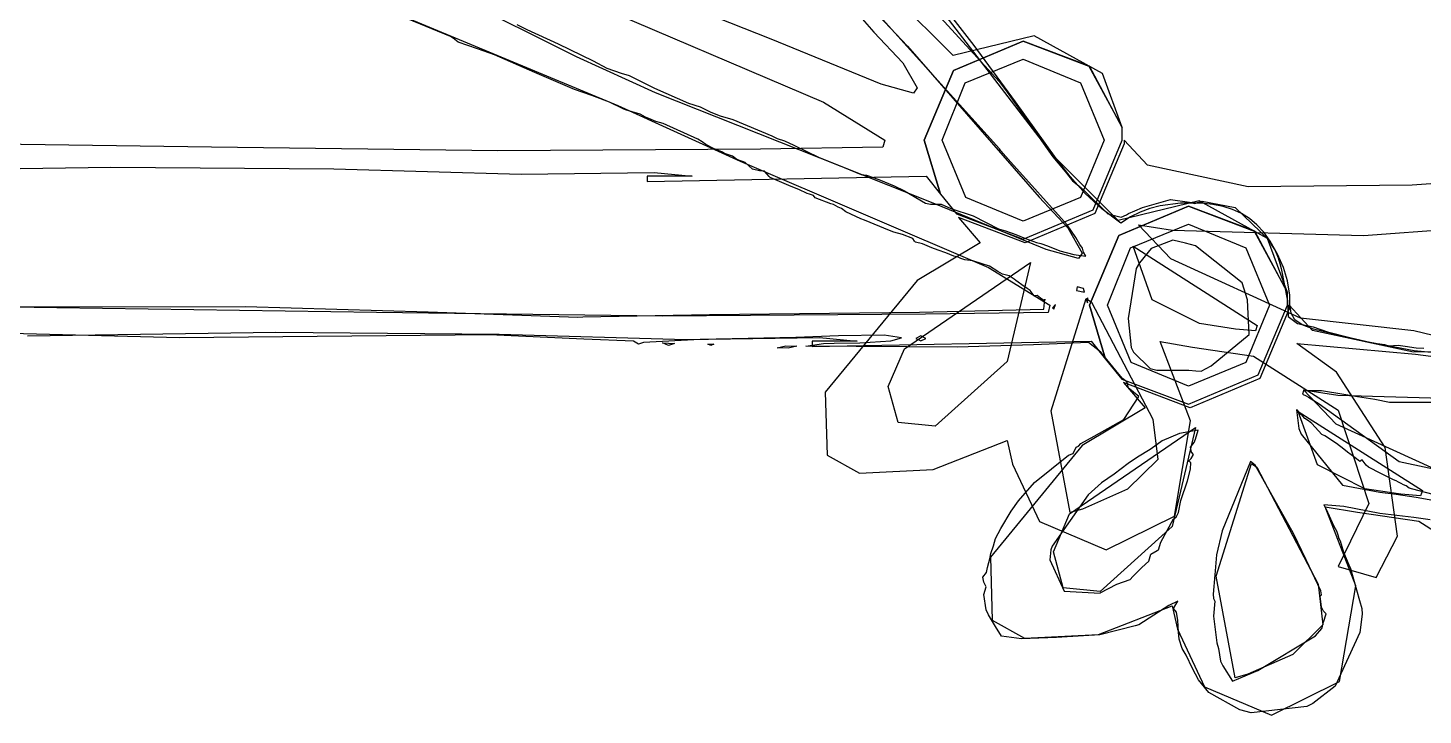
# Model space of a CAD drawing. Extents: x 0 to 208, y 1 to 205.
# Drawn here: x 11.38 to 17.34, y 19.58 to 22.52 of the extents above; entities that cross this region are included whole.
import ezdxf

# ---------------------------------------------------------------- set-up
doc = ezdxf.new("R2010")
doc.units = 0

msp = doc.modelspace()

# ---------------------------------------------------------------- linework, layer by layer
at = {"layer": 'Edge.Cuts'}
for p, q in [((15.4182, 22.4434), (15.2339, 22.6809)), ((15.5952, 22.2031), (15.4182, 22.4434)), ((15.7688, 21.9612), (15.5952, 22.2031)), ((15.8282, 21.8834), (15.7688, 21.9612)), ((15.8927, 21.8114), (15.8282, 21.8834)), ((15.9643, 21.7451), (15.8927, 21.8114)), ((16.2125, 21.7586), (16.1696, 21.7472)), ((16.3004, 21.77), (16.2125, 21.7586)), ((16.3911, 21.7691), (16.3004, 21.77)), ((16.4384, 21.7644), (16.3911, 21.7691)), ((16.4822, 21.7558), (16.4384, 21.7644)), ((16.5227, 21.7431), (16.4822, 21.7558)), ((16.0454, 21.6846), (15.9643, 21.7451)), ((16.0861, 21.7106), (16.0454, 21.6846)), ((16.1275, 21.7313), (16.0861, 21.7106)), ((16.1696, 21.7472), (16.1275, 21.7313)), ((16.5602, 21.7259), (16.5227, 21.7431)), ((16.5948, 21.7041), (16.5602, 21.7259)), ((16.6267, 21.6773), (16.5948, 21.7041)), ((16.6561, 21.6453), (16.6267, 21.6773)), ((16.6832, 21.6078), (16.6561, 21.6453)), ((16.7147, 21.5512), (16.6832, 21.6078)), ((16.7398, 21.4954), (16.7147, 21.5512)), ((16.7577, 21.4381), (16.7398, 21.4954)), ((16.7677, 21.3772), (16.7577, 21.4381)), ((16.7677, 21.3388), (16.7677, 21.3772)), ((16.7725, 21.2994), (16.7677, 21.3388)), ((16.7677, 21.3388), (16.7677, 21.3388)), ((16.7888, 21.2706), (16.7725, 21.2994)), ((16.8196, 21.2492), (16.7888, 21.2706)), ((16.8676, 21.2313), (16.8196, 21.2492)), ((17.0798, 21.1794), (16.8676, 21.2313)), ((17.2979, 21.139), (17.0798, 21.1794)), ((17.3869, 21.1299), (17.2979, 21.139))]:
    msp.add_line(p, q, dxfattribs=at)
at = {"layer": 'Layer 1'}
for p, q in [((14.428807, 23.146443), (14.99014, 22.500526)), ((13.713624, 22.654308), (14.774774, 22.200628)), ((15.328406, 22.400549), (15.051584, 22.677371)), ((14.551839, 22.469768), (14.1443, 22.6313)), ((14.99014, 22.500526), (15.113172, 22.369805)), ((15.674433, 22.485133), (15.328406, 22.400549)), ((15.966634, 22.323654), (15.674433, 22.485133)), ((15.020898, 22.277531), (14.551839, 22.469768)), ((15.330329, 22.337111), (15.628297, 22.462065)), ((15.628311, 22.462091), (15.330343, 22.337137)), ((15.628297, 22.462065), (15.908963, 22.355373)), ((15.911861, 22.355399), (15.628311, 22.462091)), ((15.113172, 22.369805), (15.174688, 22.262152)), ((15.380325, 22.284271), (15.628311, 22.385196)), ((15.628311, 22.385196), (15.873413, 22.284271)), ((15.628311, 22.385196), (15.628311, 22.385196)), ((15.908963, 22.355373), (16.051219, 22.092969)), ((16.051233, 22.092995), (15.911861, 22.355399)), ((15.205375, 22.039143), (15.330329, 22.337111)), ((15.330343, 22.337137), (15.205389, 22.039169)), ((16.051219, 22.092969), (15.966634, 22.323654)), ((15.159309, 22.239084), (15.020898, 22.277531)), ((15.174688, 22.262152), (15.159309, 22.239084)), ((15.282284, 22.039169), (15.380325, 22.284271)), ((15.873413, 22.284271), (15.974338, 22.039169)), ((14.774774, 22.200628), (15.036217, 22.039148)), ((16.051233, 22.054547), (16.051233, 22.092995)), ((16.051233, 22.039169), (16.051233, 22.054547)), ((12.16034, 22.008387), (10.59937, 22.031456)), ((13.38297, 21.993009), (12.16034, 22.008387)), ((14.50564, 22.000699), (13.38297, 21.993009)), ((15.028526, 22.00839), (14.50564, 22.000699)), ((15.036217, 22.039148), (15.028526, 22.00839)), ((15.27458, 21.808458), (15.205375, 22.039143)), ((15.205389, 22.039169), (15.274594, 21.808484)), ((15.383209, 21.794067), (15.282284, 22.039169)), ((15.974338, 22.039169), (15.873413, 21.794067)), ((15.926279, 21.741201), (16.051233, 22.039169)), ((16.058904, 22.023797), (15.93395, 21.72583)), ((16.158868, 21.931523), (16.058904, 22.039176)), ((16.058904, 22.039176), (16.058904, 22.039176)), ((16.058904, 22.039176), (16.058904, 22.023797)), ((10.668575, 21.908422), (11.729725, 21.9238)), ((11.729725, 21.9238), (12.683222, 21.916109)), ((12.683222, 21.916109), (13.482929, 21.893041)), ((13.482929, 21.893041), (14.051951, 21.900731)), ((14.213431, 21.885353), (14.021194, 21.885353)), ((14.021194, 21.885353), (14.021194, 21.862284)), ((14.021194, 21.862284), (15.213064, 21.885353)), ((14.051951, 21.900731), (14.213431, 21.885353)), ((15.213064, 21.885353), (15.27458, 21.808458)), ((16.58948, 21.839249), (16.158868, 21.931523)), ((17.973589, 21.893076), (17.289224, 21.846939)), ((17.289224, 21.846939), (16.58948, 21.839249)), ((15.274594, 21.808484), (15.3438, 21.723899)), ((15.628311, 21.693142), (15.383209, 21.794067)), ((15.873413, 21.794067), (15.628311, 21.693142)), ((15.3438, 21.7239), (15.628311, 21.616247)), ((15.3438, 21.723899), (15.3438, 21.7239)), ((15.635982, 21.600875), (15.351471, 21.708528)), ((15.351471, 21.708528), (15.443746, 21.600875)), ((15.628311, 21.616247), (15.926279, 21.741201)), ((15.93395, 21.72583), (15.635982, 21.600875)), ((17.081606, 21.631634), (18.142756, 21.708528)), ((16.258831, 21.53167), (16.12042, 21.677771)), ((16.12042, 21.677771), (16.26652, 21.654702)), ((16.26652, 21.654702), (17.081606, 21.631634)), ((15.443746, 21.600875), (15.174614, 21.439395)), ((16.179058, 21.356739), (16.097357, 21.585501)), ((16.097357, 21.585501), (16.627932, 21.247163)), ((16.812474, 21.277917), (16.258831, 21.53167)), ((15.120791, 21.147199), (15.659056, 21.516295)), ((15.659056, 21.516295), (15.559093, 21.093373)), ((15.174614, 21.439395), (14.78245, 20.962647)), ((15.747486, 20.881912), (15.897431, 21.362506)), ((15.897431, 21.362506), (15.9205, 21.347127)), ((15.9205, 21.347127), (16.181943, 20.84731)), ((16.381868, 21.254853), (16.179058, 21.356739)), ((16.535658, 21.231784), (16.381868, 21.254853)), ((16.620242, 21.224094), (16.535658, 21.231784)), ((16.627933, 21.247163), (16.620242, 21.224094)), ((16.627932, 21.247163), (16.627933, 21.247163)), ((17.296912, 21.224091), (16.812474, 21.277917)), ((17.95821, 21.063573), (17.296912, 21.224091)), ((16.343418, 20.839616), (16.212697, 21.177954)), ((16.212697, 21.177954), (16.351108, 21.154885)), ((16.966268, 21.047232), (16.797099, 21.170264)), ((16.797099, 21.170264), (17.304606, 21.124126)), ((15.051586, 20.98572), (15.120791, 21.147199)), ((16.351108, 21.154885), (16.612551, 21.116438)), ((16.612551, 21.116438), (16.973957, 20.885753)), ((17.304606, 21.124126), (17.596807, 21.085679)), ((15.559093, 21.093373), (15.251513, 20.816551)), ((15.559093, 21.093373), (15.559093, 21.093373)), ((17.174845, 20.726195), (16.966268, 21.047232)), ((15.093879, 20.83193), (15.051586, 20.98572)), ((14.78245, 20.962647), (14.79014, 20.693515)), ((15.828226, 20.447456), (15.747486, 20.881912)), ((16.973957, 20.885753), (17.104678, 20.485899)), ((15.251513, 20.816551), (15.093879, 20.83193)), ((16.181943, 20.84731), (16.203089, 20.674297)), ((16.274213, 20.432073), (16.343418, 20.839616)), ((15.243821, 20.631999), (15.55909, 20.755031)), ((15.55909, 20.755031), (15.582159, 20.655067)), ((14.79014, 20.693515), (14.928551, 20.61662)), ((17.227711, 20.347488), (17.174845, 20.726195)), ((14.928551, 20.61662), (15.243821, 20.631999)), ((15.582159, 20.655067), (15.697501, 20.409004)), ((16.203089, 20.674297), (16.07429, 20.54742)), ((16.074289, 20.547419), (15.882052, 20.462834)), ((16.07429, 20.54742), (16.074289, 20.547419)), ((15.882052, 20.462834), (15.828226, 20.447456)), ((17.104678, 20.485899), (16.973957, 20.216767)), ((15.697501, 20.409004), (15.982974, 20.287894)), ((15.982974, 20.287894), (16.274213, 20.432073)), ((17.135437, 20.17063), (17.227711, 20.347488)), ((16.973957, 20.216767), (17.135437, 20.17063))]:
    msp.add_line(p, q, dxfattribs=at)
at = {"layer": 'test'}
for p, q in [((14.471241, 23.443077), (15.526181, 22.288737)), ((14.703754, 22.894545), (15.134366, 22.440865)), ((15.757184, 21.971871), (15.026682, 22.925368)), ((13.7195, 22.3948), (13.0889, 22.71)), ((13.181176, 22.482331), (12.893324, 22.600325)), ((12.896704, 22.602414), (13.896338, 22.187182)), ((15.526403, 22.001881), (14.961294, 22.628946)), ((13.464445, 22.532756), (13.507187, 22.511654)), ((13.19312, 22.47422), (13.181176, 22.482331)), ((13.213973, 22.458114), (13.19312, 22.47422)), ((13.507187, 22.511654), (13.641497, 22.45071)), ((13.296333, 22.429386), (13.213973, 22.458114)), ((13.368761, 22.403788), (13.296333, 22.429386)), ((13.641497, 22.45071), (13.791096, 22.378422)), ((15.134366, 22.440865), (15.695699, 21.794948)), ((13.541608, 22.328283), (13.368761, 22.403788)), ((14.0578, 22.241), (13.7195, 22.3948)), ((13.791096, 22.378422), (13.849868, 22.346471)), ((13.711167, 22.255452), (13.541608, 22.328283)), ((13.849868, 22.346471), (13.91068, 22.325259)), ((13.91068, 22.325259), (13.945358, 22.31489)), ((13.945358, 22.31489), (14.052347, 22.260355)), ((13.785244, 22.229138), (13.711167, 22.255452)), ((14.052347, 22.260355), (14.197506, 22.197025)), ((14.8498, 21.9257), (14.0578, 22.241)), ((15.526181, 22.288737), (15.559413, 22.243333)), ((15.559413, 22.243333), (15.636101, 22.135494)), ((13.860044, 22.201692), (13.785244, 22.229138)), ((13.919538, 22.173097), (13.860044, 22.201692)), ((13.896338, 22.187182), (14.419224, 21.948808)), ((13.92864, 22.168544), (13.919538, 22.173097)), ((14.197506, 22.197025), (14.247522, 22.180893)), ((14.247522, 22.180893), (14.293895, 22.158163)), ((13.95758, 22.159663), (13.92864, 22.168544)), ((13.99121, 22.150477), (13.95758, 22.159663)), ((14.005002, 22.143305), (13.99121, 22.150477)), ((14.014767, 22.136879), (14.005002, 22.143305)), ((14.028285, 22.131692), (14.014767, 22.136879)), ((14.058582, 22.118783), (14.028285, 22.131692)), ((14.090482, 22.110342), (14.058582, 22.118783)), ((14.293895, 22.158163), (14.333057, 22.142827)), ((14.333057, 22.142827), (14.387848, 22.127519)), ((14.387848, 22.127519), (14.553832, 22.057339)), ((15.636101, 22.135494), (15.713341, 22.026196)), ((14.237406, 22.043812), (14.090482, 22.110342)), ((14.553832, 22.057339), (14.576506, 22.046663)), ((14.257241, 22.031538), (14.237406, 22.043812)), ((14.272879, 22.020339), (14.257241, 22.031538)), ((14.304641, 22.003429), (14.272879, 22.020339)), ((14.342986, 21.986876), (14.304641, 22.003429)), ((14.576506, 22.046663), (14.608587, 22.035986)), ((14.608587, 22.035986), (14.648161, 22.017286)), ((14.648161, 22.017286), (14.753233, 21.966914)), ((15.531839, 21.993192), (15.526403, 22.001881)), ((15.713341, 22.026196), (15.755099, 21.967494)), ((14.352226, 21.982358), (14.342986, 21.986876)), ((14.385814, 21.970716), (14.352226, 21.982358)), ((14.404102, 21.956126), (14.385814, 21.970716)), ((14.428429, 21.947049), (14.404102, 21.956126)), ((14.419224, 21.948808), (15.480374, 21.495128)), ((14.439986, 21.943299), (14.428429, 21.947049)), ((14.471031, 21.914588), (14.439986, 21.943299)), ((14.753233, 21.966914), (14.863246, 21.922773)), ((15.575536, 21.945385), (15.531839, 21.993192)), ((15.815227, 21.676693), (15.575536, 21.945385)), ((15.755099, 21.967494), (15.806952, 21.904806)), ((16.034006, 21.695049), (15.757184, 21.971871)), ((14.501949, 21.907555), (14.471031, 21.914588)), ((14.522253, 21.906172), (14.501949, 21.907555)), ((14.542663, 21.883058), (14.522253, 21.906172)), ((14.547051, 21.879115), (14.542663, 21.883058)), ((14.636983, 21.8403), (14.547051, 21.879115)), ((15.257398, 21.76419), (14.8498, 21.9257)), ((14.863246, 21.922773), (14.935842, 21.892573)), ((14.935842, 21.892573), (14.958984, 21.888712)), ((14.958984, 21.888712), (15.01086, 21.871471)), ((15.806952, 21.904806), (15.838044, 21.864523)), ((14.66904, 21.827476), (14.636983, 21.8403)), ((14.705019, 21.811615), (14.66904, 21.827476)), ((15.01086, 21.871471), (15.07666, 21.843364)), ((15.07666, 21.843364), (15.120861, 21.822263)), ((15.120861, 21.822263), (15.210051, 21.769634)), ((15.838044, 21.864523), (15.865377, 21.843422)), ((15.865377, 21.843422), (15.886038, 21.825961)), ((15.886038, 21.825961), (15.989494, 21.724025)), ((14.715086, 21.807427), (14.705019, 21.811615)), ((14.731658, 21.801966), (14.715086, 21.807427)), ((14.739685, 21.791899), (14.731658, 21.801966)), ((14.80647, 21.766993), (14.739685, 21.791899)), ((14.81714, 21.763434), (14.80647, 21.766993)), ((14.827817, 21.758083), (14.81714, 21.763434)), ((14.837582, 21.752182), (14.827817, 21.758083)), ((15.210051, 21.769634), (15.23198, 21.766075)), ((15.23198, 21.766075), (15.27697, 21.766034)), ((15.726457, 21.571953), (15.257398, 21.76419)), ((15.27697, 21.766034), (15.319162, 21.747416)), ((15.695699, 21.794948), (15.818731, 21.664227)), ((16.380033, 21.779633), (16.034006, 21.695049)), ((16.035929, 21.631611), (16.333897, 21.756565)), ((16.333911, 21.756491), (16.035943, 21.631537)), ((16.138274, 21.751629), (16.257593, 21.785029)), ((16.257593, 21.785029), (16.33827, 21.774355)), ((16.333897, 21.756565), (16.614563, 21.649873)), ((16.617461, 21.649799), (16.333911, 21.756491)), ((16.33827, 21.774355), (16.361633, 21.7687)), ((16.361633, 21.7687), (16.377603, 21.773941)), ((16.377603, 21.773941), (16.393106, 21.778405)), ((16.672234, 21.618154), (16.380033, 21.779633)), ((16.393106, 21.778405), (16.534287, 21.751484)), ((14.851128, 21.746884), (14.837582, 21.752182)), ((14.870743, 21.732816), (14.851128, 21.746884)), ((14.934662, 21.702803), (14.870743, 21.732816)), ((14.949777, 21.697506), (14.934662, 21.702803)), ((15.056347, 21.652245), (14.949777, 21.697506)), ((15.319162, 21.747416), (15.414922, 21.715414)), ((15.414922, 21.715414), (15.52219, 21.660093)), ((15.989494, 21.724025), (16.046804, 21.71045)), ((16.046804, 21.71045), (16.068896, 21.7198)), ((16.068896, 21.7198), (16.078384, 21.725261)), ((16.078384, 21.725261), (16.105444, 21.736569)), ((16.105444, 21.736569), (16.138274, 21.751629)), ((16.534287, 21.751484), (16.676748, 21.613122)), ((15.075626, 21.646177), (15.056347, 21.652245)), ((15.112044, 21.635472), (15.075626, 21.646177)), ((15.52219, 21.660093), (15.55294, 21.651294)), ((15.55294, 21.651294), (15.596993, 21.635269)), ((15.853391, 21.623007), (15.815227, 21.676693)), ((15.818731, 21.664227), (15.880247, 21.556574)), ((16.085925, 21.578671), (16.333911, 21.679596)), ((16.333911, 21.679596), (16.579013, 21.578671)), ((16.333911, 21.679596), (16.333911, 21.679596)), ((16.614563, 21.649873), (16.756819, 21.387469)), ((16.756833, 21.387395), (16.617461, 21.649799)), ((15.157008, 21.619256), (15.112044, 21.635472)), ((15.163377, 21.606843), (15.157008, 21.619256)), ((15.168565, 21.602429), (15.163377, 21.606843)), ((15.197971, 21.596554), (15.168565, 21.602429)), ((15.237111, 21.579341), (15.197971, 21.596554)), ((15.265455, 21.568142), (15.237111, 21.579341)), ((15.596993, 21.635269), (15.637529, 21.619245)), ((15.637529, 21.619245), (15.684307, 21.601563)), ((15.684307, 21.601563), (15.703862, 21.596983)), ((15.703862, 21.596983), (15.732011, 21.587963)), ((15.732011, 21.587963), (15.784212, 21.565814)), ((15.870246, 21.593697), (15.853391, 21.623007)), ((15.88075, 21.577261), (15.870246, 21.593697)), ((15.885415, 21.560516), (15.88075, 21.577261)), ((15.910975, 21.333643), (16.035929, 21.631611)), ((16.035943, 21.631537), (15.910989, 21.333569)), ((15.987884, 21.333569), (16.085925, 21.578671)), ((16.267831, 21.61118), (16.175267, 21.57552)), ((16.321656, 21.598824), (16.267831, 21.61118)), ((16.36377, 21.587211), (16.321656, 21.598824)), ((16.564158, 21.429753), (16.36377, 21.587211)), ((16.579013, 21.578671), (16.679938, 21.333569)), ((16.756819, 21.387469), (16.672234, 21.618154)), ((16.676748, 21.613122), (16.690187, 21.588546)), ((16.690187, 21.588546), (16.703926, 21.567693)), ((15.29751, 21.557466), (15.265455, 21.568142)), ((15.331043, 21.542737), (15.29751, 21.557466)), ((15.350212, 21.538297), (15.331043, 21.542737)), ((15.362099, 21.533166), (15.350212, 21.538297)), ((15.378538, 21.527017), (15.362099, 21.533166)), ((15.413269, 21.523596), (15.378538, 21.527017)), ((15.483765, 21.500398), (15.413269, 21.523596)), ((15.864868, 21.533506), (15.726457, 21.571953)), ((15.784212, 21.565814), (15.844213, 21.550202)), ((15.844213, 21.550202), (15.896199, 21.543804)), ((15.880247, 21.556574), (15.864868, 21.533506)), ((15.896284, 21.543744), (15.885415, 21.560516)), ((15.896199, 21.543804), (15.896284, 21.543744)), ((16.175267, 21.57552), (16.125529, 21.515064)), ((16.703926, 21.567693), (16.717665, 21.536171)), ((16.717665, 21.536171), (16.724918, 21.512117)), ((15.480374, 21.495128), (15.741817, 21.333648)), ((15.520216, 21.478057), (15.483765, 21.500398)), ((15.539495, 21.466884), (15.520216, 21.478057)), ((15.56814, 21.458939), (15.539495, 21.466884)), ((15.590122, 21.444679), (15.56814, 21.458939)), ((16.110027, 21.49101), (16.076067, 21.277297)), ((16.125529, 21.515064), (16.110027, 21.49101)), ((16.724918, 21.512117), (16.730407, 21.490465)), ((16.730407, 21.490465), (16.75675, 21.351827)), ((15.597183, 21.438639), (15.590122, 21.444679)), ((15.606753, 21.431468), (15.597183, 21.438639)), ((15.622448, 21.421401), (15.606753, 21.431468)), ((15.645562, 21.40543), (15.622448, 21.421401)), ((15.657285, 21.396879), (15.645562, 21.40543)), ((15.858714, 21.41235), (15.855073, 21.396326)), ((15.88616, 21.405456), (15.858714, 21.41235)), ((15.889471, 21.389431), (15.88616, 21.405456)), ((16.586499, 21.357063), (16.564158, 21.429753)), ((15.675353, 21.37379), (15.657285, 21.396879)), ((15.688013, 21.374891), (15.675353, 21.37379)), ((15.702551, 21.363252), (15.688013, 21.374891)), ((15.719543, 21.352053), (15.702551, 21.363252)), ((15.716309, 21.316074), (15.720362, 21.35975)), ((15.720362, 21.35975), (15.719543, 21.352053)), ((15.855073, 21.396326), (15.889481, 21.389431)), ((15.889481, 21.389431), (15.889471, 21.389431)), ((15.903593, 21.364717), (15.897139, 21.358262)), ((15.897139, 21.358262), (15.902766, 21.34425)), ((15.902766, 21.34425), (15.903585, 21.364745)), ((15.903585, 21.364745), (15.903593, 21.364717)), ((16.593007, 21.207869), (16.586499, 21.357063)), ((16.75675, 21.351827), (16.760639, 21.285043)), ((16.756833, 21.348947), (16.756833, 21.387395)), ((16.756833, 21.333569), (16.756833, 21.348947)), ((10.831368, 21.325835), (12.305998, 21.3275)), ((12.86594, 21.302887), (11.30497, 21.325956)), ((12.305998, 21.3275), (13.086053, 21.305024)), ((14.08857, 21.287509), (12.86594, 21.302887)), ((13.086053, 21.305024), (13.725142, 21.282872)), ((13.725142, 21.282872), (13.746517, 21.283437)), ((13.746517, 21.283437), (14.288197, 21.294003)), ((15.21124, 21.295199), (14.08857, 21.287509)), ((14.288103, 21.293762), (15.185701, 21.303967)), ((14.288197, 21.294003), (14.288103, 21.293762)), ((15.185701, 21.303967), (15.716309, 21.316074)), ((15.734126, 21.30289), (15.21124, 21.295199)), ((15.741817, 21.333648), (15.734126, 21.30289)), ((15.766003, 21.336281), (15.752736, 21.323099)), ((15.752736, 21.323099), (15.758722, 21.317113)), ((15.758722, 21.317113), (15.766028, 21.336281)), ((15.766028, 21.336281), (15.766003, 21.336281)), ((15.98018, 21.102958), (15.910975, 21.333643)), ((15.910989, 21.333569), (15.980194, 21.102884)), ((16.088809, 21.088467), (15.987884, 21.333569)), ((16.679938, 21.333569), (16.579013, 21.088467)), ((16.631879, 21.035601), (16.756833, 21.333569)), ((16.764504, 21.318197), (16.63955, 21.02023)), ((16.760639, 21.285043), (16.800253, 21.255656)), ((16.864468, 21.225922), (16.764504, 21.333575)), ((16.764504, 21.333575), (16.764504, 21.333575)), ((16.764504, 21.333575), (16.764504, 21.318197)), ((16.076067, 21.277297), (16.089997, 21.153584)), ((16.800253, 21.255656), (16.867162, 21.240679)), ((17.29508, 21.133649), (16.864468, 21.225922)), ((16.867162, 21.240679), (16.928073, 21.219853)), ((16.928073, 21.219853), (17.029463, 21.194338)), ((12.023069, 21.194671), (11.225973, 21.214697)), ((11.374175, 21.202922), (12.435325, 21.2183)), ((13.348099, 21.206586), (12.023069, 21.194671)), ((12.435325, 21.2183), (13.388822, 21.210609)), ((13.751466, 21.188188), (13.348099, 21.206586)), ((13.388822, 21.210609), (14.188529, 21.187541)), ((13.962509, 21.17958), (13.751466, 21.188188)), ((13.983885, 21.167224), (13.962509, 21.17958)), ((14.00526, 21.174616), (13.983885, 21.167224)), ((14.248358, 21.187716), (14.00526, 21.174616)), ((14.086414, 21.172494), (14.086427, 21.172522)), ((14.113279, 21.161569), (14.086414, 21.172494)), ((14.086427, 21.172522), (14.138628, 21.170039)), ((14.138628, 21.170039), (14.113279, 21.161569)), ((14.188529, 21.187541), (14.757551, 21.195231)), ((14.657087, 21.195249), (14.248358, 21.187716)), ((14.280072, 21.166703), (14.306801, 21.166703)), ((14.280103, 21.166703), (14.280072, 21.166703)), ((14.293455, 21.161324), (14.280103, 21.166703)), ((14.306801, 21.166703), (14.293455, 21.161324)), ((14.576601, 21.151118), (14.614, 21.16)), ((14.614, 21.16), (14.661551, 21.158899)), ((14.838744, 21.202669), (14.657087, 21.195249)), ((14.698859, 21.158944), (14.728439, 21.162915)), ((14.919031, 21.179853), (14.726794, 21.179853)), ((14.726794, 21.179853), (14.726794, 21.156784)), ((14.726794, 21.156784), (15.918664, 21.179853)), ((14.728439, 21.162915), (14.774831, 21.170555)), ((14.757551, 21.195231), (14.919031, 21.179853)), ((14.774831, 21.170555), (14.821129, 21.171655)), ((14.821129, 21.171655), (14.930838, 21.172474)), ((15.034675, 21.205434), (14.838744, 21.202669)), ((14.930838, 21.172474), (15.062322, 21.180887)), ((15.108651, 21.193821), (15.034675, 21.205434)), ((15.062322, 21.180887), (15.108651, 21.193821)), ((15.191045, 21.202411), (15.169669, 21.191735)), ((15.169669, 21.191735), (15.191045, 21.181061)), ((15.21242, 21.191735), (15.191045, 21.202411)), ((15.191045, 21.181061), (15.21242, 21.191735)), ((15.21242, 21.191735), (15.21242, 21.191735)), ((15.672227, 21.164789), (15.346314, 21.15431)), ((15.907313, 21.174415), (15.672227, 21.164789)), ((15.95966, 21.133248), (15.907313, 21.174415)), ((15.918664, 21.179853), (15.98018, 21.102958)), ((16.430686, 21.074325), (16.593007, 21.207869)), ((17.029463, 21.194338), (17.066863, 21.185538)), ((17.066863, 21.185538), (17.120292, 21.172714)), ((17.120292, 21.172714), (17.17105, 21.165489)), ((17.17105, 21.165489), (17.18975, 21.159503)), ((17.18975, 21.159503), (17.230288, 21.163392)), ((17.230288, 21.163392), (17.259576, 21.159201)), ((14.624151, 21.150018), (14.576601, 21.151118)), ((14.661551, 21.158899), (14.624151, 21.150018)), ((15.346314, 21.15431), (14.698859, 21.158944)), ((16.036051, 21.039328), (15.95966, 21.133248)), ((15.980194, 21.102884), (16.0494, 21.018299)), ((16.089997, 21.153584), (16.099347, 21.132483)), ((16.099347, 21.132483), (16.170101, 21.063575)), ((17.259576, 21.159201), (17.307195, 21.15109)), ((17.994824, 21.141339), (17.29508, 21.133649)), ((17.307195, 21.15109), (17.339349, 21.149425)), ((16.333911, 20.987542), (16.088809, 21.088467)), ((16.170101, 21.063575), (16.199182, 21.055548)), ((16.199182, 21.055548), (16.335746, 21.056649)), ((16.579013, 21.088467), (16.333911, 20.987542)), ((16.335746, 21.056649), (16.33573, 21.056596)), ((16.33573, 21.056596), (16.365114, 21.053533)), ((16.365114, 21.053533), (16.387844, 21.052151)), ((16.387844, 21.052151), (16.430686, 21.074325)), ((16.051689, 21.020461), (16.036051, 21.039328)), ((16.0494, 21.0183), (16.333911, 20.910647)), ((16.0494, 21.018299), (16.0494, 21.0183)), ((16.070169, 21.006392), (16.051689, 21.020461)), ((16.341582, 20.895275), (16.057071, 21.002928)), ((16.057071, 21.002928), (16.149345, 20.895275)), ((16.075136, 20.995995), (16.070169, 21.006392)), ((16.075954, 20.980769), (16.075136, 20.995995)), ((16.122747, 20.943794), (16.075954, 20.980769)), ((16.333911, 20.910647), (16.631879, 21.035601)), ((16.63955, 21.02023), (16.341582, 20.895275)), ((16.057595, 20.845725), (16.122747, 20.943794)), ((16.825347, 20.96712), (16.821046, 20.953107)), ((16.821046, 20.953107), (16.837071, 20.946791)), ((16.90282, 20.967395), (16.825347, 20.96712)), ((16.964431, 20.82607), (16.82602, 20.972171)), ((16.82602, 20.972171), (16.97212, 20.949102)), ((16.837071, 20.946791), (16.846807, 20.940337)), ((16.846807, 20.940337), (16.893056, 20.911581)), ((16.997345, 20.951481), (16.90282, 20.967395)), ((16.97212, 20.949102), (17.787206, 20.926033)), ((17.056116, 20.941829), (16.997345, 20.951481)), ((17.130306, 20.930574), (17.056116, 20.941829)), ((17.19241, 20.917775), (17.130306, 20.930574)), ((16.149345, 20.895275), (15.880213, 20.733795)), ((16.800275, 20.884588), (16.795418, 20.886507)), ((16.795418, 20.886507), (16.806004, 20.807032)), ((16.810012, 20.871233), (16.800275, 20.884588)), ((16.884658, 20.651139), (16.802957, 20.879901)), ((16.802957, 20.879901), (17.333532, 20.541563)), ((16.820685, 20.860559), (16.810012, 20.871233)), ((16.893056, 20.911581), (17.234507, 20.66541)), ((17.700728, 20.918339), (17.19241, 20.917775)), ((15.826391, 20.441599), (16.364656, 20.810695)), ((15.931502, 20.774511), (16.057595, 20.845725)), ((16.364656, 20.810695), (16.264693, 20.387773)), ((16.806004, 20.807032), (16.815354, 20.782318)), ((16.830752, 20.849883), (16.820685, 20.860559)), ((16.847415, 20.839206), (16.830752, 20.849883)), ((16.861069, 20.82853), (16.847415, 20.839206)), ((16.903528, 20.781346), (16.861069, 20.82853)), ((17.518074, 20.572317), (16.964431, 20.82607)), ((15.86453, 20.731703), (15.874678, 20.743012)), ((15.874678, 20.743012), (15.931502, 20.774511)), ((16.222073, 20.753533), (16.19976, 20.738473)), ((16.295399, 20.78559), (16.222073, 20.753533)), ((16.375826, 20.799989), (16.295399, 20.78559)), ((16.34256, 20.727025), (16.357924, 20.746913)), ((16.357924, 20.746913), (16.364709, 20.761422)), ((16.364709, 20.761422), (16.375826, 20.799989)), ((16.815354, 20.782318), (16.991668, 20.564194)), ((16.9166, 20.775112), (16.903528, 20.781346)), ((16.966467, 20.743151), (16.9166, 20.775112)), ((16.997349, 20.719097), (16.966467, 20.743151)), ((15.880213, 20.733795), (15.488049, 20.257047)), ((15.676314, 20.576249), (15.821996, 20.692536)), ((15.821996, 20.692536), (15.841165, 20.699817)), ((15.841165, 20.699817), (15.85385, 20.726987)), ((15.85385, 20.726987), (15.86453, 20.731703)), ((16.116393, 20.684349), (16.07587, 20.657346)), ((16.17071, 20.717371), (16.116393, 20.684349)), ((16.19976, 20.738473), (16.17071, 20.717371)), ((16.346669, 20.70642), (16.34256, 20.727025)), ((16.345123, 20.67875), (16.355799, 20.695413)), ((16.355799, 20.695413), (16.346669, 20.70642)), ((17.013374, 20.706273), (16.997349, 20.719097)), ((17.029068, 20.694109), (17.013374, 20.706273)), ((17.05124, 20.677447), (17.029068, 20.694109)), ((16.07587, 20.657346), (16.016084, 20.611934)), ((16.329485, 20.582593), (16.343334, 20.633555)), ((16.334449, 20.667442), (16.345123, 20.67875)), ((16.344434, 20.662311), (16.334449, 20.667442)), ((16.343334, 20.633555), (16.344434, 20.662311)), ((16.453086, 20.176312), (16.603031, 20.656906)), ((16.599001, 20.665494), (16.478563, 20.369393)), ((16.619549, 20.650325), (16.599001, 20.665494)), ((16.603031, 20.656906), (16.6261, 20.641527)), ((16.782722, 20.358251), (16.619549, 20.650325)), ((16.6261, 20.641527), (16.887543, 20.14171)), ((17.087468, 20.549253), (16.884658, 20.651139)), ((17.066714, 20.66545), (17.05124, 20.677447)), ((17.076589, 20.672316), (17.066714, 20.66545)), ((17.093169, 20.650444), (17.076589, 20.672316)), ((17.103758, 20.641481), (17.093169, 20.650444)), ((17.156374, 20.614258), (17.103758, 20.641481)), ((17.234507, 20.66541), (17.804134, 20.545492)), ((15.608098, 20.497954), (15.676314, 20.576249)), ((15.96271, 20.574534), (15.905594, 20.522885)), ((15.990128, 20.593234), (15.96271, 20.574534)), ((16.016084, 20.611934), (15.990128, 20.593234)), ((16.301455, 20.499276), (16.329485, 20.582593)), ((16.991668, 20.564194), (17.151953, 20.535169)), ((17.209893, 20.587613), (17.156374, 20.614258)), ((17.221396, 20.582784), (17.209893, 20.587613)), ((17.232072, 20.577433), (17.221396, 20.582784)), ((17.242746, 20.572082), (17.232072, 20.577433)), ((17.25342, 20.566731), (17.242746, 20.572082)), ((17.264099, 20.561544), (17.25342, 20.566731)), ((15.905594, 20.522885), (15.751837, 20.304719)), ((17.241258, 20.526184), (17.087468, 20.549253)), ((17.151953, 20.535169), (17.22141, 20.525627)), ((17.22141, 20.525627), (17.306895, 20.51396)), ((17.325842, 20.518494), (17.241258, 20.526184)), ((17.277445, 20.552471), (17.264099, 20.561544)), ((17.313493, 20.542596), (17.277445, 20.552471)), ((17.306895, 20.51396), (17.456536, 20.486762)), ((17.456432, 20.504319), (17.313493, 20.542596)), ((17.333533, 20.541563), (17.325842, 20.518494)), ((17.333532, 20.541563), (17.333533, 20.541563)), ((15.531866, 20.379137), (15.5763, 20.453115)), ((15.5763, 20.453115), (15.608098, 20.497954)), ((16.28096, 20.427642), (16.291636, 20.447889)), ((16.291636, 20.447889), (16.301455, 20.499276)), ((16.997282, 20.473067), (16.911797, 20.480238)), ((16.911797, 20.480238), (16.920761, 20.46515)), ((17.049017, 20.134016), (16.918296, 20.472354)), ((16.918296, 20.472354), (17.056707, 20.449285)), ((16.920761, 20.46515), (16.954533, 20.389846)), ((17.152225, 20.444295), (16.997282, 20.473067)), ((17.056707, 20.449285), (17.31815, 20.410837)), ((17.296481, 20.426504), (17.152225, 20.444295)), ((15.757186, 20.28012), (15.826391, 20.441599)), ((16.264693, 20.387773), (15.957113, 20.110951)), ((16.215884, 20.321389), (16.270283, 20.420968)), ((16.264693, 20.387773), (16.264693, 20.387773)), ((16.270283, 20.420968), (16.28096, 20.427642)), ((16.954533, 20.389846), (16.966367, 20.368967)), ((17.365942, 20.417098), (17.296481, 20.426504)), ((17.31815, 20.410837), (17.679556, 20.180152)), ((15.501251, 20.3049), (15.510242, 20.336957)), ((15.510242, 20.336957), (15.531866, 20.379137)), ((16.478563, 20.369393), (16.453214, 20.26743)), ((16.836418, 20.246051), (16.782722, 20.358251)), ((16.966367, 20.368967), (16.972048, 20.352942)), ((16.972048, 20.352942), (16.976876, 20.336918)), ((16.976876, 20.336918), (16.981677, 20.326933)), ((16.981677, 20.326933), (16.997069, 20.278522)), ((15.485641, 20.250144), (15.489832, 20.272843)), ((15.489832, 20.272843), (15.501251, 20.3049)), ((15.746401, 20.288694), (15.742459, 20.245951)), ((15.751837, 20.304719), (15.746401, 20.288694)), ((15.799479, 20.12633), (15.757186, 20.28012)), ((16.165434, 20.239408), (16.173737, 20.269622)), ((16.173737, 20.269622), (16.200381, 20.285618)), ((16.200381, 20.285618), (16.205789, 20.288734)), ((16.205789, 20.288734), (16.215884, 20.321389)), ((16.453214, 20.26743), (16.447422, 20.181945)), ((16.997069, 20.278522), (17.01864, 20.224403)), ((15.471959, 20.190982), (15.475653, 20.213376)), ((15.475653, 20.213376), (15.480592, 20.235)), ((15.480592, 20.235), (15.485641, 20.250144)), ((15.488049, 20.257047), (15.49574, 19.987915)), ((15.742459, 20.245951), (15.802835, 20.111613)), ((16.097049, 20.174037), (16.135078, 20.212653)), ((16.135078, 20.212653), (16.165434, 20.239408)), ((16.899868, 20.112894), (16.836418, 20.246051)), ((17.01864, 20.224403), (17.026889, 20.208709)), ((17.026889, 20.208709), (17.064769, 20.072465)), ((15.455906, 20.171539), (15.471959, 20.190982)), ((15.460015, 20.150934), (15.455906, 20.171539)), ((15.469145, 20.129861), (15.460015, 20.150934)), ((16.028165, 20.142185), (16.084693, 20.161433)), ((16.084693, 20.161433), (16.097049, 20.174037)), ((16.447422, 20.181945), (16.439616, 20.099133)), ((16.533826, 19.741856), (16.453086, 20.176312)), ((15.459905, 20.097428), (15.469145, 20.129861)), ((15.470443, 20.03164), (15.459905, 20.097428)), ((15.957113, 20.110951), (15.799479, 20.12633)), ((15.802835, 20.111613), (15.957276, 20.103999)), ((15.95721, 20.104024), (16.028165, 20.142185)), ((15.957276, 20.103999), (15.95721, 20.104024)), ((16.439616, 20.099133), (16.441535, 20.080433)), ((16.887543, 20.14171), (16.908689, 19.968697)), ((16.896049, 20.09011), (16.901787, 20.095848)), ((16.902586, 20.043042), (16.896049, 20.09011)), ((16.901787, 20.095848), (16.899868, 20.112894)), ((16.979812, 19.726473), (17.049017, 20.134016)), ((15.47985, 20.010318), (15.470443, 20.03164)), ((15.949421, 19.926398), (16.26469, 20.04943)), ((16.249594, 20.050251), (16.121912, 19.967709)), ((16.289019, 20.069696), (16.249594, 20.050251)), ((16.26469, 20.04943), (16.287758, 19.949467)), ((16.270567, 20.037729), (16.280606, 20.054168)), ((16.282373, 20.022393), (16.270567, 20.037729)), ((16.280606, 20.054168), (16.289019, 20.069696)), ((16.446254, 20.06915), (16.440655, 20.005645)), ((16.441535, 20.080433), (16.446254, 20.06915)), ((16.910832, 20.027018), (16.902586, 20.043042)), ((16.921977, 20.014304), (16.910832, 20.027018)), ((17.064769, 20.072465), (17.074119, 20.037738)), ((17.074119, 20.037738), (17.075784, 20.013687)), ((15.509234, 19.961543), (15.47985, 20.010318)), ((15.49574, 19.987915), (15.634151, 19.91102)), ((16.121912, 19.967709), (16.105718, 19.964206)), ((16.288082, 19.986025), (16.282373, 20.022393)), ((16.290876, 19.936864), (16.288082, 19.986025)), ((16.440655, 20.005645), (16.454695, 19.890775)), ((16.908689, 19.968697), (16.77989, 19.84182)), ((16.906557, 19.962175), (16.911272, 19.978837)), ((16.911272, 19.978837), (16.921977, 20.014304)), ((17.075784, 20.013687), (17.066352, 19.93462)), ((15.535935, 19.918894), (15.509234, 19.961543)), ((15.621131, 19.908164), (15.535935, 19.918894)), ((15.77073, 19.913792), (15.621131, 19.908164)), ((15.634151, 19.91102), (15.949421, 19.926398)), ((15.955349, 19.924578), (15.77073, 19.913792)), ((16.105718, 19.964206), (15.955349, 19.924578)), ((16.287758, 19.949467), (16.4031, 19.703404)), ((16.294985, 19.906426), (16.290876, 19.936864)), ((16.62975, 19.773394), (16.876133, 19.920823)), ((16.876133, 19.920823), (16.903686, 19.952218)), ((16.903686, 19.952218), (16.906557, 19.962175)), ((17.066352, 19.93462), (16.960596, 19.706517)), ((16.307092, 19.867462), (16.294985, 19.906426)), ((16.323975, 19.838513), (16.307092, 19.867462)), ((16.454695, 19.890775), (16.463055, 19.866724)), ((16.463055, 19.866724), (16.467054, 19.839995)), ((16.350704, 19.781265), (16.323975, 19.838513)), ((16.467054, 19.839995), (16.470833, 19.813294)), ((16.470833, 19.813294), (16.480981, 19.792909)), ((16.480981, 19.792909), (16.522577, 19.727811)), ((16.779889, 19.841819), (16.587652, 19.757234)), ((16.77989, 19.84182), (16.779889, 19.841819)), ((16.377433, 19.732379), (16.350704, 19.781265)), ((16.421641, 19.679428), (16.377433, 19.732379)), ((16.522577, 19.727811), (16.629732, 19.773386)), ((16.587652, 19.757234), (16.533826, 19.741856)), ((16.629732, 19.773386), (16.62975, 19.773394)), ((16.4031, 19.703404), (16.688573, 19.582294)), ((16.553747, 19.604148), (16.421641, 19.679428)), ((16.688573, 19.582294), (16.979812, 19.726473)), ((16.960596, 19.706517), (16.865769, 19.631676)), ((16.839398, 19.619182), (16.601833, 19.592123)), ((16.865769, 19.631676), (16.839398, 19.619182)), ((16.601833, 19.592123), (16.553747, 19.604148))]:
    msp.add_line(p, q, dxfattribs=at)

doc.saveas('drawing.dxf')
